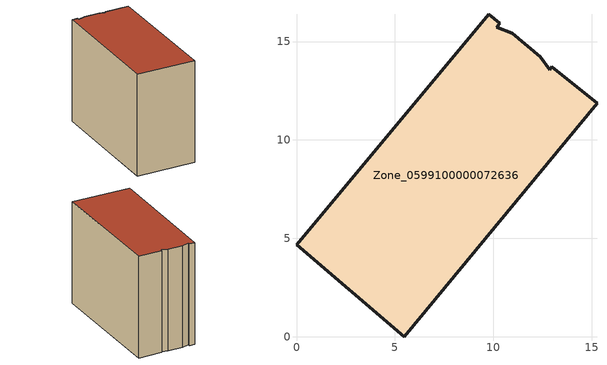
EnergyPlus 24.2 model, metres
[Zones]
Zone_0599100000072636
 floor ground (C_G): 5.48,0 0,4.68 9.78,16.39 10.33,15.92 10.18,15.72 10.96,15.41 12.39,14.23 12.86,13.58 12.98,13.71 15.27,11.87 z0
 wall outside (C_F): 0,4.68 5.48,0 15.27,11.87 12.98,13.71 12.86,13.58 12.39,14.23 10.96,15.41 10.18,15.72 10.33,15.92 9.78,16.39 0,4.68 z0:12.57
 roof outside (C_R): 5.48,0 15.27,11.87 12.98,13.71 12.86,13.58 12.39,14.23 10.96,15.41 10.18,15.72 10.33,15.92 9.78,16.39 0,4.68 z12.57
[BUILDING]
Pand.0599100000072636: North Axis=0; Terrain=City; Loads Convergence Tolerance Value=0.04; Temperature Convergence Tolerance Value=0.4; Solar Distribution=FullExterior; Maximum Number of Warmup Days=25; Minimum Number of Warmup Days=1
[Site:Location]
Rotterdam.The.Hague.AP_ZH_NLD Design_Conditions: Latitude=51.96; Longitude=4.45; Time Zone=1; Elevation=-4.5
[SITE:GROUNDTEMPERATURE:BUILDINGSURFACE]
18, 18, 18, 18, 18, 18, 18, 18, 18, 18, 18, 18
[MATERIAL] Thermal Absorptance=0.9; Solar Absorptance=0.7; Visible Absorptance=0.7
Name | Roughness | Thickness | Conductivity | Density | Specific Heat
G.TI.1946 | MediumSmooth | 0.15 | 1 | 540 | 1210
F.TI.1946 | Rough | 0.3 | 0.857143 | 1920 | 840
R.TI.1946 | MediumRough | 0.2 | 0.1 | 1500 | 1000
[CONSTRUCTION]
C_G: G.TI.1946
C_F: F.TI.1946
C_R: R.TI.1946
[ZONE]
Zone_0599100000072636: Type=1; Multiplier=1; Ceiling Height=Autocalculate; Volume=Autocalculate; Floor Area=autocalculate; Part of Total Floor Area=Yes
[ZONEINFILTRATION:DESIGNFLOWRATE]
Infil_Zone_0599100000072636: Zone or ZoneList or Space or SpaceList=Zone_0599100000072636; Schedule=AlwaysOn; Design Flow Rate Calculation Method=Flow/Area; Flow Rate per Floor Area=0.003; Constant Term Coefficient=1; Temperature Term Coefficient=0; Velocity Term Coefficient=0; Velocity Squared Term Coefficient=0
[HVACTEMPLATE:ZONE:IDEALLOADSAIRSYSTEM]
Zone_0599100000072636: Maximum Heating Supply Air Temperature=50; Minimum Cooling Supply Air Temperature=13; Maximum Heating Supply Air Humidity Ratio=0.0156; Minimum Cooling Supply Air Humidity Ratio=0.0077; Heating Limit=NoLimit; Cooling Limit=NoLimit; Dehumidification Control Type=ConstantSensibleHeatRatio; Cooling Sensible Heat Ratio=0.7; Dehumidification Setpoint=60; Humidification Control Type=None; Humidification Setpoint=30; Outdoor Air Method=None; Outdoor Air Flow Rate per Person=0.00944; Outdoor Air Flow Rate per Zone Floor Area=0; Outdoor Air Flow Rate per Zone=0; Demand Controlled Ventilation Type=None; Outdoor Air Economizer Type=NoEconomizer; Heat Recovery Type=None; Sensible Heat Recovery Effectiveness=0.7; Latent Heat Recovery Effectiveness=0.65
[ZONECONTROL:THERMOSTAT]
ThermostatControl_Zone_0599100000072636: Zone or ZoneList=Zone_0599100000072636; Control Type Schedule=DualSetpointControlType; Control 1=Thermostat_Zone_0599100000072636; Temperature Difference Between Cutout And Setpoint=0
[THERMOSTATSETPOINT:DUALSETPOINT]
Thermostat_Zone_0599100000072636: Heating Setpoint Temperature Schedule=HeatingSetpoint_Zone_0599100000072636; Cooling Setpoint Temperature Schedule=CoolingSetpoint_Zone_0599100000072636
[SCHEDULE:COMPACT]
HeatingSetpoint_Zone_0599100000072636: Through: 12/31, For: AllDays, Until: 24:00, 21
CoolingSetpoint_Zone_0599100000072636: Through: 12/31, For: AllDays, Until: 24:00, 24
DualSetpointControlType: Through: 12/31, For: AllDays, Until: 24:00, 4
AlwaysOn: Through: 12/31, For: AllDays, Until: 24:00, 1
